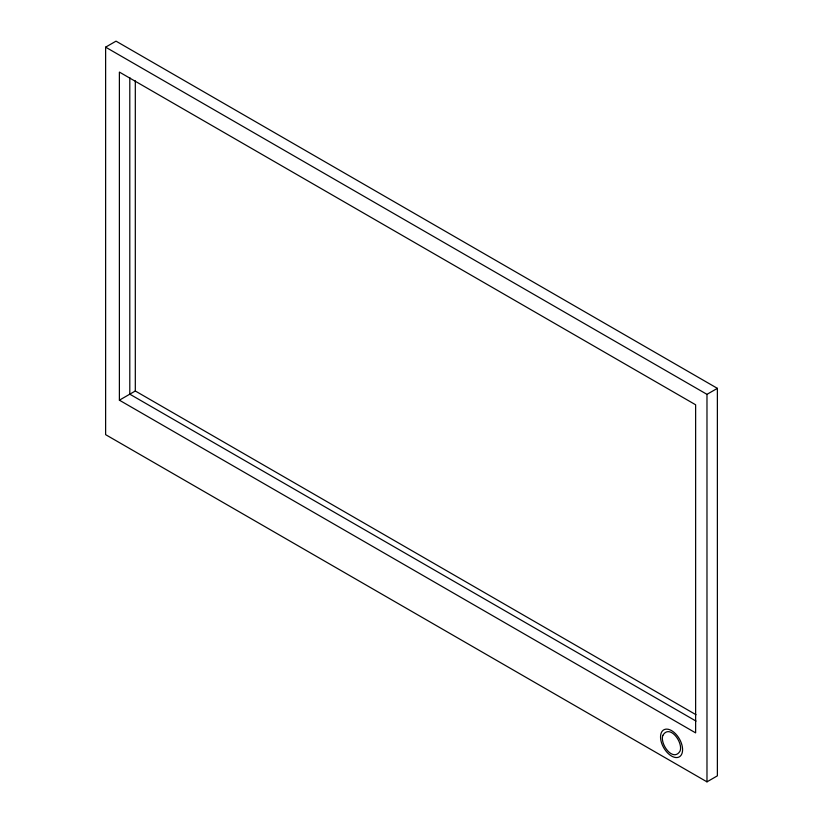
<?xml version="1.0" encoding="UTF-8"?>
<svg xmlns="http://www.w3.org/2000/svg" width="823" height="823" viewBox="0 0 823 823"><rect width="100%" height="100%" fill="white"/><g stroke="black" fill="none" stroke-linecap="round" stroke-linejoin="round"><path stroke-width="1.23" d="M105.622 47.158L116.022 41.15L717.378 388.343L717.378 775.842L706.978 781.85L105.622 434.657L105.622 47.158L706.978 394.351L717.378 388.343M119.386 400.184L695.63 732.881L695.63 404.782L119.386 72.085L119.386 400.184L135.311 390.997L696.021 714.724M696.032 721.092L129.797 394.176L129.797 77.609M706.978 394.351L706.978 781.85M135.311 80.839L135.311 390.997M662.834 735.412C659.665 744.136 673.348 762.684 680.107 750.967C683.275 742.243 669.583 723.684 662.834 735.412M660.54 736.976A15.586 9.002 60 0 0 677.072 757.541A15.586 9.002 60 0 0 677.072 735.495A15.586 9.002 60 0 0 660.54 736.976"/></g></svg>
